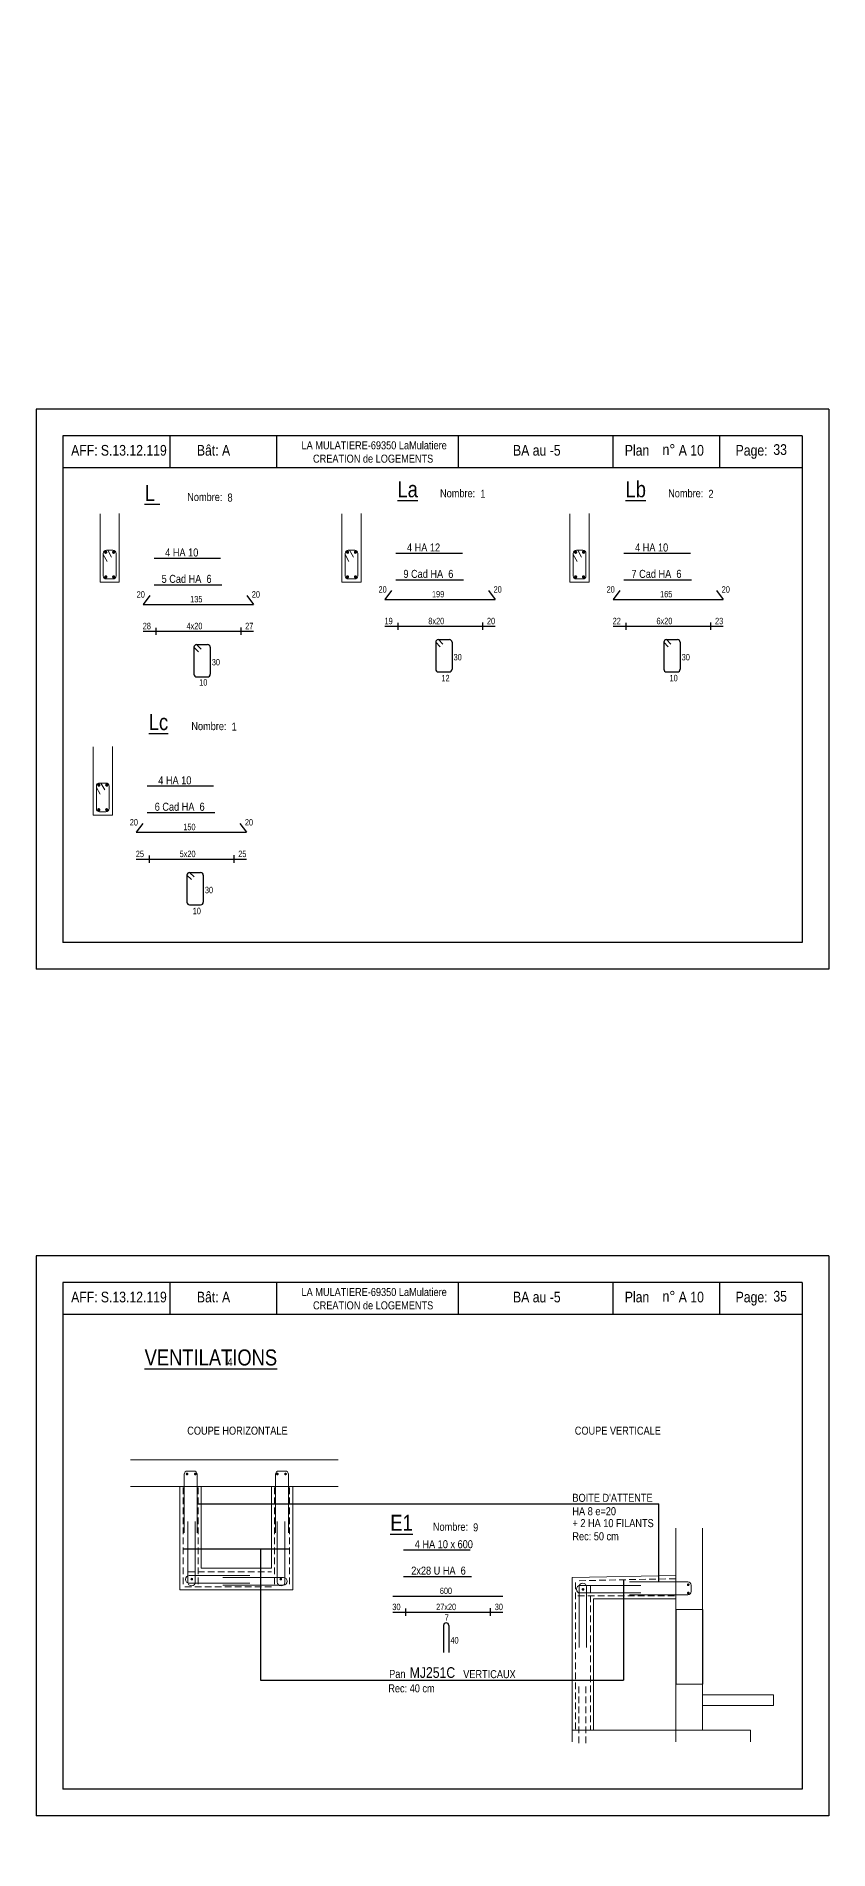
# Model space of a CAD drawing. Header units: metres. Extents: x -9927 to 45032, y -190416 to 12166.
# Drawn here: x -754 to 731, y -137849 to -134449 of the extents above; entities that cross this region are included whole.
import ezdxf

# ---------------------------------------------------------------- set-up
doc = ezdxf.new("R2010")
doc.units = ezdxf.units.M
doc.header["$PDMODE"] = 65
doc.linetypes.add('CACHE2', pattern=[0.1875, 0.125, -0.0625])
for name, color, linetype in [('01_cote_gen', 4, 'Continuous'), ('01_fenetres', 171, 'Continuous'), ('01_linteaux', 3, 'Continuous'), ('01_murs_coup', 5, 'Continuous'), ('01_poch_BN', 9, 'Continuous'), ('01_poch_murs', 251, 'Continuous'), ('01_sem', 42, 'Continuous'), ('01_texte', 230, 'Continuous'), ('AA_COTES', 2, 'Continuous')]:
    doc.layers.add(name, color=color, linetype=linetype)
doc.styles.add('STYLE2', font='ARIALN.TTF')
doc.dimstyles.new('JB25', dxfattribs={"dimscale": 0.1, "dimtxt": 150, "dimasz": 17, "dimexe": 0.1, "dimexo": 0.1, "dimgap": 0.09, "dimtad": 1, "dimdec": 1, "dimlfac": 0.5, "dimdsep": 46, "dimtxsty": 'STYLE2', "dimblk1": 'BOND_G', "dimblk2": 'BOND_D', "dimsah": 1, "dimcen": 1.5, "dimdle": 0.01, "dimse1": 1, "dimse2": 1, "dimclrd": 4, "dimclre": 2, "dimclrt": 5, "dimadec": 0, "dimazin": 0, "dimtfac": 2.333333, "dimtdec": 1, "dimtix": 1, "dimtmove": 2, "dimatfit": 3, "dimldrblk": 'BOND_G', "dimfxl": 1, "dimtolj": 1, "dimtzin": 0, "dimarcsym": 0})

# ---------------------------------------------------------------- blocks, each defined once
blk = doc.blocks.new('BOND_G')
at = {"layer": 'AA_COTES', "color": 0}
for p, q in [((5, 0), (-5, 0)), ((1.8, 1.8), (-1.8, -1.8)), ((0, -5), (0, 15))]:
    blk.add_line(p, q, dxfattribs=at)
blk = doc.blocks.new('BOND_D')
at = {"layer": 'AA_COTES', "color": 0}
for p, q in [((5, 0), (-5, 0)), ((-1.8, -1.8), (1.8, 1.8)), ((0, 5), (0, -15))]:
    blk.add_line(p, q, dxfattribs=at)
blk = doc.blocks.new('*D1681')
at = {"layer": '01_poch_murs', "color": 4, "lineweight": -2, "transparency": 16777216}
blk.add_line((-184.6, 82.3), (-158, 82.3), dxfattribs=at)
at = {"layer": 'DEFPOINTS', "color": 0, "lineweight": 0, "transparency": 16777216}
for p in [(-156.3, 82.3), (-186.3, 0), (-156.3, -170313.1)]:
    blk.add_point(p, dxfattribs=at)
at = {"layer": '01_poch_murs', "color": 4, "lineweight": -2, "transparency": 16777216, "xscale": 1.7, "yscale": 1.7, "zscale": 1.7, "rotation": 180}
blk.add_blockref('BOND_G', (-186.3, 82.3), dxfattribs=at)
at = {"layer": '01_poch_murs', "color": 4, "lineweight": -2, "transparency": 16777216, "xscale": 1.7, "yscale": 1.7, "zscale": 1.7}
blk.add_blockref('BOND_D', (-156.3, 82.3), dxfattribs=at)
at = {"layer": '01_poch_murs', "color": 5, "transparency": 16777216, "insert": (-171.3, 90), "char_height": 15, "attachment_point": 5, "style": 'STYLE2'}
blk.add_mtext('\\A1;15', dxfattribs=at)

msp = doc.modelspace()

# ---------------------------------------------------------------- linework, layer by layer
at = {"layer": '01_cote_gen', "lineweight": 0}
for p, q in [((-484.7, -137168.1), (-484.7, -137362.1)), ((-444.91, -137168.1), (-444.91, -137321.47)), ((-313.13, -137168.1), (-313.13, -137321.47)), ((-273.34, -137168.1), (-273.34, -137362.1))]:
    msp.add_line(p, q, dxfattribs=at)
at = {"layer": '01_fenetres', "ltscale": 30}
for p, q in [((-703.86, -135198.19), (-703.86, -136148.19)), ((-703.86, -135198.19), (-703.86, -136148.19)), ((-703.86, -135198.19), (-703.86, -136148.19)), ((681.14, -135198.19), (-703.86, -135198.19)), ((-503.86, -135198.19), (-503.86, -135258.19)), ((-303.46, -135198.19), (-303.46, -135258.19)), ((36.71, -135198.19), (36.71, -135258.19)), ((327.01, -135258.19), (327.01, -135198.19)), ((527.01, -135258.19), (527.01, -135198.19)), ((681.14, -135198.19), (681.14, -136148.19)), ((681.14, -135258.19), (-703.86, -135258.19)), ((681.14, -136148.19), (-703.86, -136148.19)), ((-703.86, -136785.78), (-703.86, -137735.78)), ((-703.86, -136785.78), (-703.86, -137735.78)), ((-703.86, -136785.78), (-703.86, -137735.78)), ((681.14, -136785.78), (-703.86, -136785.78)), ((-503.86, -136785.78), (-503.86, -136845.78)), ((-303.46, -136785.78), (-303.46, -136845.78)), ((36.71, -136785.78), (36.71, -136845.78)), ((327.01, -136845.78), (327.01, -136785.78)), ((527.01, -136845.78), (527.01, -136785.78)), ((681.14, -136785.78), (681.14, -137735.78)), ((681.14, -136845.78), (-703.86, -136845.78)), ((681.14, -137735.78), (-703.86, -137735.78))]:
    msp.add_line(p, q, dxfattribs=at)
at = {"layer": '01_linteaux', "linetype": 'ByBlock', "lineweight": 18}
for p, q in [((-634.28, -135344.49), (-634.28, -135472.56)), ((-598.28, -135343.98), (-598.28, -135472.56)), ((-181.16, -135344.49), (-181.16, -135472.56)), ((-145.16, -135343.98), (-145.16, -135472.56)), ((246.3, -135344.49), (246.3, -135472.56)), ((282.3, -135343.98), (282.3, -135472.56)), ((-628.28, -135418.56), (-628.28, -135460.56)), ((-628.28, -135420.73), (-621.05, -135433.71)), ((-622.28, -135412.56), (-610.28, -135412.56)), ((-619.89, -135412.56), (-612.66, -135425.55)), ((-604.28, -135418.56), (-604.28, -135460.56)), ((-175.16, -135418.56), (-175.16, -135460.56)), ((-175.16, -135420.73), (-167.93, -135433.71)), ((-169.16, -135412.56), (-157.16, -135412.56)), ((-166.77, -135412.56), (-159.54, -135425.55)), ((-151.16, -135418.56), (-151.16, -135460.56)), ((252.3, -135418.56), (252.3, -135460.56)), ((252.3, -135420.73), (259.53, -135433.71)), ((258.3, -135412.56), (270.3, -135412.56)), ((260.7, -135412.56), (267.93, -135425.55)), ((276.3, -135418.56), (276.3, -135460.56)), ((-634.28, -135472.56), (-612.28, -135472.56)), ((-622.28, -135466.56), (-610.28, -135466.56)), ((-612.28, -135472.56), (-598.28, -135472.56)), ((-612.28, -135472.56), (-612.28, -135472.56)), ((-181.16, -135472.56), (-159.16, -135472.56)), ((-169.16, -135466.56), (-157.16, -135466.56)), ((-159.16, -135472.56), (-145.16, -135472.56)), ((-159.16, -135472.56), (-159.16, -135472.56)), ((246.3, -135472.56), (268.3, -135472.56)), ((258.3, -135466.56), (270.3, -135466.56)), ((268.3, -135472.56), (282.3, -135472.56)), ((268.3, -135472.56), (268.3, -135472.56)), ((-647.24, -135781.11), (-647.24, -135909.18)), ((-611.24, -135780.59), (-611.24, -135909.18)), ((-641.24, -135855.18), (-641.24, -135897.18)), ((-641.24, -135857.34), (-634.01, -135870.33)), ((-635.24, -135849.18), (-623.24, -135849.18)), ((-632.85, -135849.18), (-625.62, -135862.16)), ((-617.24, -135855.18), (-617.24, -135897.18)), ((-635.24, -135903.18), (-623.24, -135903.18)), ((-647.24, -135909.18), (-625.24, -135909.18)), ((-625.24, -135909.18), (-611.24, -135909.18)), ((-625.24, -135909.18), (-625.24, -135909.18))]:
    msp.add_line(p, q, dxfattribs=at)
at = {"layer": '01_linteaux', "linetype": 'Continuous'}
for p, q in [((-553.55, -135564.68), (-347.09, -135564.68)), ((-529.54, -135557.97), (-529.54, -135571.39)), ((-370.8, -135557.32), (-370.8, -135571.27)), ((-100.43, -135555.33), (106.03, -135555.33)), ((-76.42, -135548.63), (-76.42, -135562.04)), ((82.32, -135547.97), (82.32, -135561.92)), ((327.04, -135555.33), (533.5, -135555.33)), ((351.05, -135548.63), (351.05, -135562.04)), ((509.79, -135547.97), (509.79, -135561.92)), ((-458.48, -135594.73), (-458.48, -135645.26)), ((-458.48, -135594.73), (-450.07, -135603.05)), ((-453.48, -135589.73), (-432.86, -135589.73)), ((-453.48, -135589.73), (-445.07, -135598.05)), ((-427.86, -135594.73), (-427.86, -135645.26)), ((-5.36, -135585.38), (-5.36, -135635.91)), ((-5.36, -135585.38), (3.05, -135593.7)), ((-0.36, -135580.38), (20.27, -135580.38)), ((-0.36, -135580.38), (8.05, -135588.7)), ((25.27, -135585.38), (25.27, -135635.91)), ((422.11, -135585.38), (422.11, -135635.91)), ((422.11, -135585.38), (430.51, -135593.7)), ((427.11, -135580.38), (447.73, -135580.38)), ((427.11, -135580.38), (435.51, -135588.7)), ((452.73, -135585.38), (452.73, -135635.91)), ((-453.48, -135650.26), (-432.86, -135650.26)), ((-427.86, -135643.23), (-427.86, -135645.26)), ((-0.36, -135640.91), (20.27, -135640.91)), ((25.27, -135633.88), (25.27, -135635.91)), ((427.11, -135640.91), (447.73, -135640.91)), ((452.73, -135633.88), (452.73, -135635.91)), ((-566.51, -135991.95), (-360.05, -135991.95)), ((-542.5, -135985.24), (-542.5, -135998.66)), ((-383.76, -135984.59), (-383.76, -135998.53)), ((-471.44, -136022), (-471.44, -136072.53)), ((-471.44, -136022), (-463.03, -136030.32)), ((-466.44, -136017), (-445.82, -136017)), ((-466.44, -136017), (-458.03, -136025.32)), ((-440.82, -136022), (-440.82, -136072.53)), ((-440.82, -136070.49), (-440.82, -136072.53)), ((-466.44, -136077.53), (-445.82, -136077.53)), ((-61.79, -137397.11), (-61.79, -137410.52)), ((96.95, -137396.45), (96.95, -137410.4)), ((-85.79, -137403.81), (120.66, -137403.81)), ((9.28, -137428.77), (9.28, -137479.3)), ((19.28, -137428.77), (19.28, -137479.3))]:
    msp.add_line(p, q, dxfattribs=at)
at = {"layer": '01_linteaux', "ltscale": 0.5}
for p, q in [((444.49, -137399.05), (444.49, -137539.05)), ((494.49, -137399.05), (494.49, -137539.05))]:
    msp.add_line(p, q, dxfattribs=at)
at = {"layer": '01_linteaux', "linetype": 'ByBlock', "lineweight": 18}
for centre, start, end in [((-622.28, -135418.56), 90, 180), ((-610.28, -135418.56), 0, 90), ((-169.16, -135418.56), 90, 180), ((-157.16, -135418.56), 0, 90), ((258.3, -135418.56), 90, 180), ((270.3, -135418.56), 0, 90), ((-622.28, -135460.56), 180, 270), ((-610.28, -135460.56), 270, 0), ((-169.16, -135460.56), 180, 270), ((-157.16, -135460.56), 270, 0), ((258.3, -135460.56), 180, 270), ((270.3, -135460.56), 270, 0), ((-635.24, -135855.18), 90, 180), ((-623.24, -135855.18), 0, 90), ((-635.24, -135897.18), 180, 270), ((-623.24, -135897.18), 270, 0)]:
    msp.add_arc(centre, 6, start, end, dxfattribs=at)
at = {"layer": '01_linteaux', "linetype": 'Continuous'}
for centre, start, end in [((-453.48, -135594.73), 90, 180), ((-432.86, -135594.73), 0, 90), ((-0.36, -135585.38), 90, 180), ((20.27, -135585.38), 0, 90), ((427.11, -135585.38), 90, 180), ((447.73, -135585.38), 0, 90), ((-453.48, -135645.26), 180, 270), ((-432.86, -135645.26), 270, 0), ((-0.36, -135635.91), 180, 270), ((20.27, -135635.91), 270, 0), ((427.11, -135635.91), 180, 270), ((447.73, -135635.91), 270, 0), ((-466.44, -136022), 90, 180), ((-445.82, -136022), 0, 90), ((-466.44, -136072.53), 180, 270), ((-445.82, -136072.53), 270, 0), ((14.28, -137428.77), 90, 180), ((14.28, -137428.77), 0, 90)]:
    msp.add_arc(centre, 5, start, end, dxfattribs=at)
at = {"layer": '01_murs_coup', "lineweight": 0}
for p, q in [((-577.28, -137118.1), (-188.1, -137118.1)), ((-577.28, -137168.1), (-188.1, -137168.1)), ((444.49, -137246.36), (444.49, -137399.05)), ((494.49, -137246.36), (494.49, -137399.05)), ((-444.91, -137321.47), (-313.13, -137321.47)), ((-484.7, -137362.1), (-273.34, -137362.1)), ((250.49, -137339.05), (444.49, -137335.05)), ((250.49, -137339.05), (250.49, -137625.05)), ((290.49, -137379.05), (444.49, -137379.05)), ((290.49, -137379.05), (290.49, -137625.05)), ((444.49, -137399.05), (494.49, -137399.05)), ((444.49, -137539.05), (494.49, -137539.05)), ((444.49, -137539.05), (444.49, -137625.05)), ((494.49, -137539.05), (494.49, -137625.05)), ((494.49, -137559.05), (627.91, -137559.05)), ((494.49, -137579.05), (627.91, -137579.05)), ((444.49, -137625.05), (250.49, -137625.05)), ((250.49, -137625.05), (250.49, -137646.64)), ((444.49, -137625.05), (444.49, -137646.64)), ((444.49, -137625.05), (584.49, -137625.05)), ((584.49, -137625.05), (584.49, -137646.64))]:
    msp.add_line(p, q, dxfattribs=at)
at = {"layer": '01_poch_BN', "lineweight": 0}
msp.add_line((627.91, -137559.05), (627.91, -137579.05), dxfattribs=at)
at = {"layer": '01_sem', "color": 2, "lineweight": 0, "ltscale": 7}
for p, q in [((-476.55, -137145.22), (-476.55, -137254.76)), ((-470.55, -137139.22), (-458.55, -137139.22)), ((-452.55, -137145.22), (-452.55, -137254.76)), ((-305.48, -137145.22), (-305.48, -137254.76)), ((-287.48, -137139.22), (-299.48, -137139.22)), ((-281.48, -137145.22), (-281.48, -137254.76)), ((-469.86, -137233.77), (-469.86, -137347.33)), ((-455.86, -137233.77), (-455.86, -137347.33)), ((-302.18, -137233.77), (-302.18, -137347.33)), ((-288.18, -137233.77), (-288.18, -137347.33)), ((-353.78, -137335.34), (-467.34, -137335.34)), ((-353.78, -137349.34), (-467.34, -137349.34)), ((-290.7, -137338.92), (-404.26, -137338.92)), ((-290.7, -137352.92), (-404.26, -137352.92)), ((263.25, -137469.86), (263.25, -137356.3)), ((378.83, -137353.79), (265.27, -137353.79)), ((277.25, -137469.86), (277.25, -137356.3)), ((467.38, -137347.09), (357.83, -137347.09)), ((473.38, -137353.09), (473.38, -137365.09)), ((378.83, -137367.79), (265.27, -137367.79)), ((467.38, -137371.09), (357.83, -137371.09))]:
    msp.add_line(p, q, dxfattribs=at)
at = {"layer": '01_sem', "color": 2, "linetype": 'CACHE2', "lineweight": 0, "ltscale": 100}
for p, q in [((-478.7, -137351.5), (-478.7, -137168.1)), ((-450.59, -137351.5), (-450.59, -137168.1)), ((-307.45, -137351.5), (-307.45, -137168.1)), ((-279.34, -137351.5), (-279.34, -137168.1)), ((-469.9, -137328.1), (-313.13, -137328.1)), ((-475.53, -137356.1), (-313.13, -137356.1)), ((256.49, -137348.11), (256.49, -137625.05)), ((263.58, -137344.78), (444.62, -137341.05)), ((284.49, -137353.74), (284.49, -137625.05)), ((261.1, -137373.05), (444.49, -137373.05)), ((263.06, -137543.14), (263.06, -137654.03)), ((276.28, -137543.14), (276.28, -137654.03))]:
    msp.add_line(p, q, dxfattribs=at)
at = {"layer": '01_sem', "color": 2, "lineweight": 0, "ltscale": 7, "const_width": 2.5, "flags": 128}
for points in [[(-471.23, -137143.49, -1), (-471.23, -137145.99, -1)], [(-455.9, -137143.42, -1), (-455.9, -137145.92, -1)], [(-302.14, -137143.42, 1), (-302.14, -137145.92, 1)], [(-286.81, -137143.49, 1), (-286.81, -137145.99, 1)], [(-462.42, -137340.64, -1), (-462.42, -137343.14, -1)], [(-295.62, -137340.64, 1), (-295.62, -137343.14, 1)], [(271.95, -137361.22, -1), (269.45, -137361.22, -1)], [(469.11, -137352.41, -1), (466.61, -137352.41, -1)], [(469.18, -137367.74, -1), (466.68, -137367.74, -1)]]:
    msp.add_lwpolyline(points, format="xyb", close=True, dxfattribs=at)
at = {"layer": '01_sem', "color": 2, "lineweight": 0, "ltscale": 7}
for centre, radius, start, end in [((-470.55, -137145.22), 6, 90, 180), ((-458.55, -137145.22), 6, 0, 90), ((-299.48, -137145.22), 6, 90, 180), ((-287.48, -137145.22), 6, 0, 90), ((-467.34, -137342.34), 7, 90, 270), ((-462.86, -137347.33), 7, 180, 0), ((-295.18, -137347.33), 7, 180, 0), ((-290.7, -137345.92), 7, 270, 90), ((265.27, -137360.79), 7, 90, 270), ((270.25, -137356.3), 7, 0, 180), ((467.38, -137353.09), 6, 0, 90), ((467.38, -137365.09), 6, 270, 0)]:
    msp.add_arc(centre, radius, start, end, dxfattribs=at)
at = {"layer": '01_texte', "ltscale": 30}
for p, q in [((-753.86, -135148.19), (-753.86, -136198.19)), ((731.14, -135148.19), (-753.86, -135148.19)), ((731.14, -135148.19), (731.14, -136198.19)), ((-533.18, -135427.37), (-408.56, -135427.37)), ((-80.06, -135418.03), (44.57, -135418.03)), ((347.41, -135418.03), (472.03, -135418.03)), ((-541.13, -135497.6), (-553.55, -135514.15)), ((-533.18, -135477.35), (-406.34, -135477.35)), ((-359.5, -135497.6), (-347.09, -135514.15)), ((-88.01, -135488.25), (-100.43, -135504.8)), ((-80.06, -135468.01), (46.79, -135468.01)), ((93.62, -135488.25), (106.03, -135504.8)), ((339.46, -135488.25), (327.04, -135504.8)), ((347.41, -135468.01), (474.25, -135468.01)), ((521.08, -135488.25), (533.5, -135504.8)), ((-553.55, -135514.15), (-347.09, -135514.15)), ((-100.43, -135504.8), (106.03, -135504.8)), ((327.04, -135504.8), (533.5, -135504.8)), ((-546.14, -135854.64), (-421.52, -135854.64)), ((-546.14, -135904.62), (-419.3, -135904.62)), ((-554.09, -135924.87), (-566.51, -135941.42)), ((-372.46, -135924.87), (-360.05, -135941.42)), ((-566.51, -135941.42), (-360.05, -135941.42)), ((731.14, -136198.19), (-753.86, -136198.19)), ((-753.86, -136735.78), (-753.86, -137785.78)), ((731.14, -136735.78), (-753.86, -136735.78)), ((731.14, -136735.78), (731.14, -137785.78)), ((-65.43, -137286.88), (59.2, -137286.88)), ((-65.43, -137336.86), (61.42, -137336.86)), ((-85.79, -137373.65), (120.66, -137373.65)), ((731.14, -137785.78), (-753.86, -137785.78))]:
    msp.add_line(p, q, dxfattribs=at)
at = {"layer": '01_texte'}
for p, q in [((-452.55, -137200.75), (412.6, -137200.75)), ((412.6, -137347.09), (412.6, -137200.75)), ((-279.34, -137285.37), (-478.7, -137285.37)), ((-333.65, -137285.37), (-333.65, -137531.14)), ((346.74, -137343.07), (346.74, -137531.14)), ((-333.65, -137531.14), (346.74, -137531.14))]:
    msp.add_line(p, q, dxfattribs=at)
at = {"layer": '01_texte', "ltscale": 30, "const_width": 3, "flags": 128}
for points in [[(-622.21, -135416.49, 1), (-625.21, -135416.49, 1)], [(-610.36, -135416.49, -1), (-607.36, -135416.49, -1)], [(-169.09, -135416.49, 1), (-172.09, -135416.49, 1)], [(-157.24, -135416.49, -1), (-154.24, -135416.49, -1)], [(258.38, -135416.49, 1), (255.38, -135416.49, 1)], [(270.23, -135416.49, -1), (273.23, -135416.49, -1)], [(-622.21, -135462.64, -1), (-625.21, -135462.64, -1)], [(-610.36, -135462.64, 1), (-607.36, -135462.64, 1)], [(-169.09, -135462.64, -1), (-172.09, -135462.64, -1)], [(-157.24, -135462.64, 1), (-154.24, -135462.64, 1)], [(258.38, -135462.64, -1), (255.38, -135462.64, -1)], [(270.23, -135462.64, 1), (273.23, -135462.64, 1)], [(-635.17, -135853.1, 1), (-638.17, -135853.1, 1)], [(-623.32, -135853.1, -1), (-620.32, -135853.1, -1)], [(-635.17, -135899.25, -1), (-638.17, -135899.25, -1)], [(-623.32, -135899.25, 1), (-620.32, -135899.25, 1)]]:
    msp.add_lwpolyline(points, format="xyb", close=True, dxfattribs=at)

# ---------------------------------------------------------------- texts
at = {"layer": '01_texte', "style": 'STYLE2'}
for s, height, p in [('AFF:', 20, (-688.56, -135235.34)), ('S.13.12.119', 20, (-632.9, -135235.34)), ('Bât: A', 20, (-452.92, -135235.34)), ('LA MULATIERE-69350 LaMulatiere', 15, (-256.76, -135223.47)), ('BA au -5', 20, (139.54, -135235.34)), ('Plan', 20, (349.06, -135235.34)), ('n%%D', 20, (419.74, -135233.89)), ('A 10', 20, (450.09, -135235.34)), ('Page:', 20, (556.73, -135235.34)), ('33', 20, (627.41, -135233.89)), ('CREATION de LOGEMENTS', 15, (-235.28, -135248.47)), ('%%UL ', 30, (-550.76, -135320.45)), ('%%ULa', 30, (-77, -135313.4)), ('%%ULb', 30, (350.47, -135313.4)), ('Nombre:', 15, (-470.95, -135320.45)), ('8', 15, (-395.53, -135321.46)), ('Nombre:', 15, (2.81, -135313.4)), ('1', 15, (78.23, -135314.41)), ('Nombre:', 15, (430.28, -135313.4)), ('2', 15, (505.7, -135314.41)), ('4 HA 10', 15, (-512.31, -135424.42)), ('4 HA 12', 15, (-59.19, -135415.07)), ('4 HA 10', 15, (368.28, -135415.07)), ('5 Cad HA  6', 15, (-518.99, -135473.91)), ('9 Cad HA  6', 15, (-65.86, -135464.56)), ('7 Cad HA  6', 15, (361.6, -135464.56)), ('20', 12, (-565.69, -135501.55)), ('20', 12, (-349.95, -135501.55)), ('20', 12, (-112.56, -135492.2)), ('199', 12, (-12.31, -135501.01)), ('20', 12, (103.17, -135492.2)), ('20', 12, (314.9, -135492.2)), ('165', 12, (415.16, -135501.01)), ('20', 12, (530.64, -135492.2)), ('135', 12, (-465.43, -135510.36)), ('28', 12, (-554.32, -135560.78)), ('4x20', 12, (-472.28, -135560.78)), ('27', 12, (-362.43, -135560.78)), ('19', 12, (-101.2, -135551.43)), ('8x20', 12, (-19.16, -135551.43)), ('20', 12, (90.69, -135551.43)), ('22', 12, (326.27, -135551.43)), ('6x20', 12, (408.31, -135551.43)), ('23', 12, (518.16, -135551.43)), ('30', 12, (-424.91, -135628.55)), ('30', 12, (28.21, -135619.2)), ('30', 12, (455.68, -135619.2)), ('10', 12, (-448.49, -135666.51)), ('12', 12, (5.37, -135658.45)), ('10', 12, (432.83, -135658.45)), ('%%ULc', 30, (-543.08, -135750.02)), ('Nombre:', 15, (-463.27, -135750.02)), ('1', 15, (-387.85, -135751.02)), ('4 HA 10', 15, (-525.27, -135851.68)), ('6 Cad HA  6', 15, (-531.95, -135901.17)), ('20', 12, (-578.65, -135928.81)), ('150', 12, (-478.39, -135937.62)), ('20', 12, (-362.91, -135928.81)), ('25', 12, (-567.28, -135988.05)), ('5x20', 12, (-485.24, -135988.05)), ('25', 12, (-375.39, -135988.05)), ('30', 12, (-437.87, -136055.82)), ('10', 12, (-460.71, -136095.07)), ('AFF:', 20, (-688.56, -136822.93)), ('S.13.12.119', 20, (-632.9, -136822.93)), ('Bât: A', 20, (-452.92, -136822.93)), ('LA MULATIERE-69350 LaMulatiere', 15, (-256.76, -136811.07)), ('CREATION de LOGEMENTS', 15, (-235.28, -136836.07)), ('BA au -5', 20, (139.54, -136822.93)), ('Plan', 20, (349.06, -136822.93)), ('n%%D', 20, (419.74, -136821.49)), ('A 10', 20, (450.09, -136822.93)), ('Page:', 20, (556.73, -136822.93)), ('35', 20, (627.41, -136821.49)), ('%%UVENTILATIONS', 30, (-550.76, -136941.26)), ('4', 15, (-395.53, -136942.27)), ('COUPE HORIZONTALE', 15, (-470.95, -137070.95)), ('COUPE VERTICALE', 15, (255.32, -137070.95)), ("BOITE D'ATTENTE", 15, (250.84, -137196.88)), ('%%UE1', 30, (-90.4, -137251.24)), ('+ 2 HA 10 FILANTS', 15, (250.84, -137244.33)), ('HA 8 e=20', 15, (250.84, -137222.03)), ('Nombre:', 15, (-10.59, -137251.24)), ('9', 15, (64.83, -137252.25)), ('Rec: 50 cm', 15, (250.84, -137268.99)), ('4 HA 10 x 600', 15, (-44.56, -137283.92)), ('2x28 U HA  6', 15, (-51.23, -137333.41)), ('600', 12, (2.32, -137369.86)), ('30', 12, (-86.56, -137399.91)), ('27x20', 12, (-4.52, -137399.91)), ('30', 12, (105.32, -137399.91)), ('7', 12, (11.6, -137419.74)), ('40', 12, (22.22, -137462.59)), (' Pan    ', 15, (-97.37, -137527.02)), ('MJ251C', 20, (-54.14, -137527.02)), ('VERTICAUX', 15, (46.26, -137527.49)), ('Rec: 40 cm', 15, (-94.22, -137554.13))]:
    msp.add_text(s, height=height, dxfattribs=at).set_placement(p)

# ---------------------------------------------------------------- dimensions: what is measured, and where the dimension line sits
at = {"layer": '01_poch_murs'}
dim = msp.add_linear_dim(base=(-156.3, 82.34), p1=(-186.26, 0), p2=(-156.3, -170313.05), dimstyle='JB25', dxfattribs=at)
dim.commit()
dim.dimension.update_dxf_attribs({"geometry": '*D1681', "text_midpoint": (-171.28, 90)})

doc.saveas('drawing.dxf')
